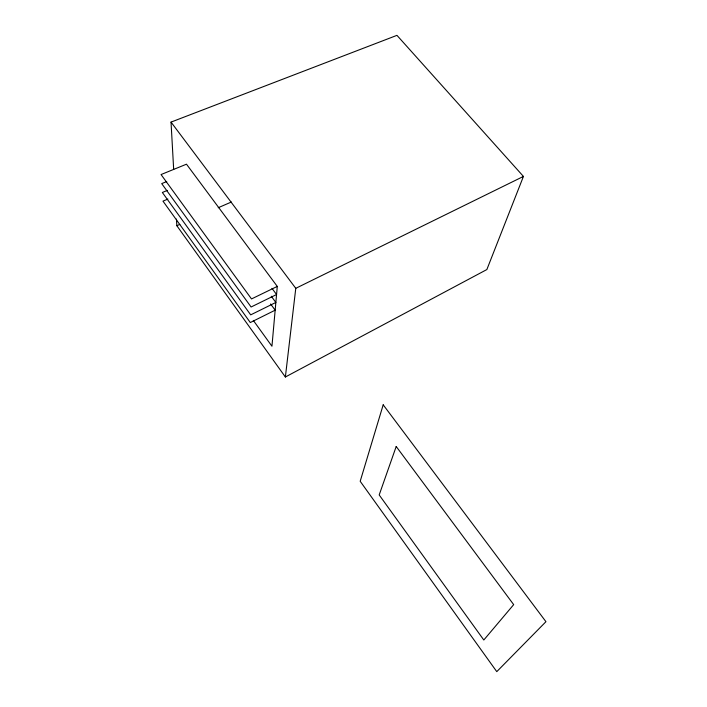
<?xml version="1.0" encoding="UTF-8"?>
<svg xmlns="http://www.w3.org/2000/svg" width="707" height="707" viewBox="0 0 707 707"><rect width="100%" height="100%" fill="white"/><g stroke="black" fill="none" stroke-linecap="round" stroke-linejoin="round"><path stroke-width="1.06" d="M277.285 286.415L251.515 298.937L161.055 174.549L186.489 164.192L277.285 286.415L271.948 346.244L253.327 320.43M285.372 376.999L295.773 288.323L171.032 122.099L396.954 35.35L523.436 176.423L486.858 269.553L285.372 376.999L176.821 225.692L176.45 219.082M295.773 288.323L523.436 176.423M176.821 225.692L179.843 224.384M218.216 207.725L231.348 202.025M167.886 199.074L162.972 201.133L250.296 322.542L275.164 310.179L270.622 303.992M167.32 190.413L162.345 192.472L250.693 314.862L275.854 302.446L271.294 296.26M166.737 181.549L161.709 183.617L251.1 306.997L276.561 294.527L271.974 288.332M171.032 122.099L173.675 169.494M383.194 404.819L360.19 481.281L496.774 671.641L545.945 621.692L383.194 404.819M396.203 446.497L379.191 494.944L483.809 640.003L513.68 604.635L396.203 446.497"/></g></svg>
